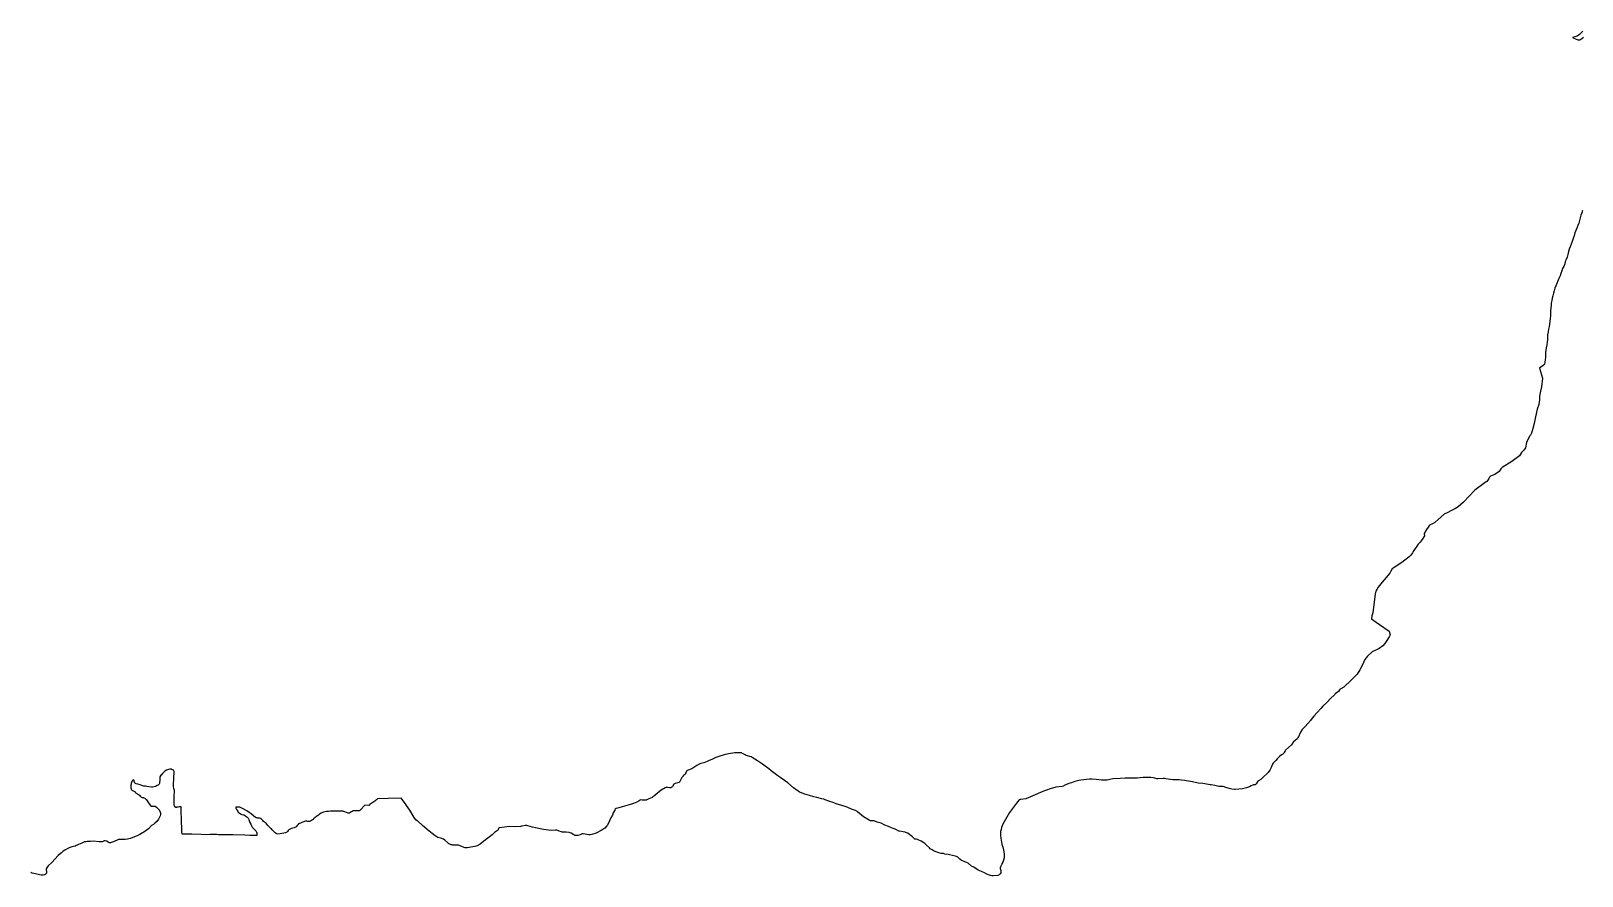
# Model space of a CAD drawing. Header units: inches. Extents: x 1341578 to 1502124, y 557203 to 748561.
# Drawn here: x 1484148 to 1491099, y 624701 to 628490 of the extents above; entities that cross this region are included whole.
import ezdxf

# ---------------------------------------------------------------- set-up
doc = ezdxf.new("R2010")
doc.units = ezdxf.units.IN
doc.header["$MEASUREMENT"] = 0
doc.layers.add('Zipcode', color=7, linetype='Continuous')

msp = doc.modelspace()

# ---------------------------------------------------------------- linework, layer by layer
at = {"layer": 'Zipcode'}
for points in [[(1491102.5, 628489.8), (1491095, 628481.9), (1491088, 628473.8), (1491076.6, 628467.4), (1491066.2, 628464.2), (1491056.1, 628460.2), (1491060.4, 628458.8), (1491062.6, 628458.1), (1491070.2, 628454.1), (1491080.3, 628450.2), (1491088.3, 628450.2), (1491097.3, 628455.5), (1491105.3, 628462.7)], [(1491101.1, 627684.5), (1491097.6, 627674), (1491094.1, 627663.9), (1491090.7, 627652), (1491087.3, 627639.8), (1491083.8, 627628.6), (1491079.4, 627617.4), (1491075.4, 627605.8), (1491070.6, 627594.8), (1491067, 627584.2), (1491062.9, 627571.7), (1491059.2, 627559.3), (1491055.1, 627546.6), (1491050, 627534.4), (1491045.8, 627522), (1491041.6, 627512.2), (1491038.8, 627501.2), (1491035.7, 627488.4), (1491032.4, 627475.9), (1491028.2, 627464.9), (1491024, 627455.8), (1491021.3, 627445.7), (1491016.6, 627433.4), (1491011.9, 627424.5), (1491008.1, 627414), (1491004.5, 627402.5), (1491000.6, 627391.6), (1490995.6, 627380.5), (1490990.8, 627369.6), (1490986.2, 627358.4), (1490981.8, 627347.7), (1490977.6, 627336.6), (1490973.8, 627324.8), (1490970.4, 627313.8), (1490967.5, 627302.5), (1490965.2, 627292.4), (1490963.1, 627281.4), (1490961.2, 627269.6), (1490960.2, 627259.6), (1490959.5, 627248), (1490958.2, 627235.4), (1490957.8, 627223.4), (1490957.4, 627212.5), (1490956.2, 627201.4), (1490955.2, 627188), (1490953.7, 627175.7), (1490951.2, 627164.7), (1490948.7, 627152.6), (1490946.4, 627140.6), (1490944.4, 627127.8), (1490944, 627116), (1490943.4, 627105.6), (1490942.2, 627094.7), (1490941, 627082.3), (1490938.5, 627069), (1490936.4, 627058.9), (1490935.7, 627048.8), (1490935.4, 627038.4), (1490935.2, 627027.6), (1490933.7, 627015.6), (1490932.6, 627005.4), (1490931.3, 626995.4), (1490931.2, 626995), (1490908, 626978.1), (1490921.9, 626933), (1490916.8, 626895.1), (1490912.4, 626874.9), (1490908.9, 626852.4), (1490908.9, 626851.8), (1490908.2, 626836.1), (1490904.7, 626815), (1490897.9, 626793.8), (1490890, 626759.6), (1490883.8, 626730.4), (1490878.9, 626707.5), (1490872.2, 626686.3), (1490867.3, 626678.1), (1490864.8, 626674), (1490855.7, 626657.8), (1490849.3, 626645), (1490845.2, 626620.8), (1490837.4, 626610.7), (1490828.2, 626599.3), (1490818.1, 626585.4), (1490784.8, 626559.6), (1490740.7, 626533), (1490735.2, 626526.8), (1490727, 626514.4), (1490707.5, 626500.7), (1490696.8, 626497.5), (1490689.4, 626493.6), (1490684.8, 626489.2), (1490680.7, 626483.5), (1490677, 626475.5), (1490672.4, 626469.2), (1490665.5, 626465.3), (1490617.8, 626430.6), (1490567.2, 626377.3), (1490544.5, 626356.5), (1490531.1, 626348.6), (1490511.6, 626338.2), (1490496.8, 626330.7), (1490481, 626323.7), (1490439, 626286), (1490428.4, 626280.5), (1490415.9, 626273.6), (1490409, 626265.4), (1490401.2, 626254.5), (1490391.6, 626236), (1490392.2, 626225.8), (1490389.9, 626221.5), (1490382.6, 626209.7), (1490373, 626198.2), (1490364.7, 626189.5), (1490341.8, 626155.3), (1490338.6, 626150.5), (1490332.2, 626140), (1490324.8, 626132.8), (1490291.6, 626106.1), (1490256.4, 626084), (1490248.5, 626077.7), (1490242.1, 626068.2), (1490237.1, 626059.2), (1490202.7, 626018.1), (1490185.7, 625995.6), (1490178.8, 625986.1), (1490175.2, 625978.5), (1490172.5, 625966.8), (1490161, 625880.4), (1490157, 625868.2), (1490155.7, 625854.3), (1490177, 625839.4), (1490191.3, 625829.4), (1490235.2, 625798.6), (1490238.9, 625781.8), (1490234.4, 625773.3), (1490224.8, 625756.7), (1490215.2, 625742.9), (1490206, 625732.8), (1490189.3, 625721.6), (1490157.8, 625705.7), (1490137.6, 625686.4), (1490125.6, 625671.6), (1490113.8, 625644.7), (1490102.9, 625626.2), (1490091, 625606.7), (1490083.3, 625598.5), (1490077.3, 625593.2), (1490057.8, 625572.8), (1490038, 625553.5), (1490032, 625548.4), (1490018.3, 625541), (1490016.3, 625539.4), (1490015.3, 625538.7), (1490011.7, 625535.7), (1490007.3, 625528.5), (1490002.9, 625525), (1489993.2, 625517.8), (1489990.5, 625515.1), (1489970.9, 625495.8), (1489958.6, 625482.3), (1489955.9, 625479.7), (1489955.5, 625479.4), (1489938, 625463.2), (1489928.1, 625452.2), (1489912.1, 625434.4), (1489897.2, 625417.2), (1489884.6, 625402.5), (1489881.6, 625398.9), (1489870.5, 625385.1), (1489858.5, 625371.8), (1489856.8, 625369.9), (1489844.3, 625357.2), (1489836.9, 625345.3), (1489826.6, 625322.4), (1489824.7, 625319.5), (1489824, 625318.4), (1489822.1, 625316.8), (1489811.4, 625307.4), (1489806.3, 625302.2), (1489804.6, 625300.5), (1489796.5, 625289), (1489783.3, 625276.5), (1489770.3, 625265.5), (1489768.9, 625263), (1489764.5, 625254.4), (1489762.7, 625252.2), (1489757.4, 625247.7), (1489751.7, 625243.6), (1489743.4, 625237.1), (1489733.4, 625227), (1489726.7, 625219.4), (1489715.2, 625206.3), (1489712.3, 625202.3), (1489709.4, 625195.6), (1489705.9, 625187.8), (1489699.4, 625175.9), (1489691.7, 625165.5), (1489667, 625141.1), (1489662.8, 625136.1), (1489659, 625133.3), (1489649.2, 625127.5), (1489646, 625125.8), (1489637.9, 625113.8), (1489636.3, 625111.8), (1489633.4, 625109.8), (1489627.1, 625109.2), (1489623.5, 625108.1), (1489616.1, 625105.8), (1489608.4, 625101.6), (1489594.8, 625096.6), (1489578, 625091.9), (1489545, 625089.2), (1489541.3, 625089), (1489529.7, 625090.6), (1489518.2, 625093.9), (1489503.3, 625097.9), (1489490.4, 625101.8), (1489488.3, 625102.2), (1489486.3, 625102.2), (1489481.7, 625102.1), (1489474.5, 625102.1), (1489470.7, 625102.2), (1489465.3, 625103.6), (1489453.5, 625106.8), (1489436.5, 625109.5), (1489432.1, 625110.2), (1489408.4, 625113.6), (1489399.5, 625115.2), (1489378.2, 625117.8), (1489353.5, 625122.8), (1489335.9, 625125.6), (1489324.4, 625128.4), (1489317.1, 625129.3), (1489302, 625131), (1489293.2, 625132), (1489290.3, 625132.1), (1489264.6, 625132.9), (1489233.6, 625136.9), (1489227.2, 625137.6), (1489222.1, 625138), (1489198.5, 625136.7), (1489193.5, 625136.6), (1489184.2, 625139.4), (1489178.6, 625141.9), (1489166.5, 625143.4), (1489132.1, 625142), (1489105.3, 625140), (1489076.2, 625139.6), (1489051.8, 625139.3), (1489028.7, 625138.8), (1488996, 625136.5), (1488982.3, 625133.6), (1488970.3, 625130.8), (1488965.8, 625130.3), (1488961.4, 625130.2), (1488958.3, 625130.2), (1488945.3, 625131.2), (1488921, 625133.6), (1488902, 625135.1), (1488900, 625135.3), (1488891.9, 625135.9), (1488852.1, 625131), (1488843.9, 625129), (1488825.5, 625124.4), (1488811.5, 625118.9), (1488799.4, 625116), (1488778.8, 625106.3), (1488774.7, 625104.2), (1488768.5, 625102.7), (1488740.8, 625099), (1488714.7, 625092.3), (1488681.8, 625080.2), (1488637.3, 625061.1), (1488606.9, 625047.6), (1488583.6, 625044.7), (1488580.3, 625043.8), (1488576.8, 625041.9), (1488564.9, 625027), (1488533.5, 624986.1), (1488503.5, 624933.4), (1488497.1, 624918.4), (1488495.1, 624909.6), (1488493.4, 624900.1), (1488493.1, 624883.2), (1488493.7, 624870.7), (1488499.2, 624844.5), (1488499.3, 624843.8), (1488504.6, 624825.5), (1488506.1, 624818), (1488509, 624799.2), (1488508.8, 624783.2), (1488506.8, 624772.7), (1488505.2, 624767.7), (1488502.9, 624763.5), (1488499.3, 624756.2), (1488498.5, 624754.6), (1488492.2, 624742.3), (1488491.1, 624738.1), (1488491.4, 624734.9), (1488494.6, 624725.4), (1488495, 624719.6), (1488494.4, 624715.6), (1488491.8, 624710.5), (1488486.2, 624705.9), (1488480.8, 624703), (1488460.6, 624701.1), (1488453.6, 624701.7), (1488447.7, 624702.6), (1488443.1, 624704.2), (1488431, 624709.2), (1488421.7, 624714.8), (1488408.1, 624720.9), (1488393.4, 624727.6), (1488373, 624740), (1488363.4, 624745.7), (1488347.3, 624758.6), (1488340.6, 624762), (1488329.3, 624765.9), (1488322.1, 624768.7), (1488318, 624771.3), (1488310.5, 624777.1), (1488301.4, 624785.1), (1488296, 624787.9), (1488283.5, 624791.7), (1488258.6, 624797), (1488243.4, 624799.6), (1488240.3, 624800.8), (1488236.9, 624801.3), (1488232.6, 624801.2), (1488229.4, 624801.2), (1488226.4, 624801.2), (1488217.1, 624804.3), (1488199.7, 624810.6), (1488195.3, 624812.5), (1488190.5, 624815.2), (1488186, 624818.3), (1488178.3, 624823.6), (1488174, 624827.1), (1488161.9, 624839.4), (1488153.1, 624846.9), (1488150, 624849.8), (1488136.6, 624857.7), (1488124, 624863.5), (1488121.1, 624865.1), (1488114.3, 624866.3), (1488109.6, 624866.8), (1488106.8, 624867.9), (1488104, 624870), (1488098.3, 624876), (1488086.8, 624885.1), (1488077.1, 624892.4), (1488071.5, 624894.8), (1488065.9, 624897.7), (1488056.7, 624899.6), (1488039.7, 624901.5), (1488037.5, 624901.6), (1488027.2, 624907.6), (1488023.8, 624910.1), (1488020.2, 624911.5), (1488016, 624912.1), (1488012.3, 624913.3), (1488004.5, 624917.6), (1487990.4, 624923.3), (1487974.8, 624929.7), (1487958.4, 624937.6), (1487952.7, 624939.6), (1487946.4, 624940.8), (1487945.9, 624941), (1487940, 624943), (1487930.3, 624947.2), (1487926.8, 624948.1), (1487924.1, 624948.1), (1487918.9, 624947.9), (1487914.6, 624947.8), (1487912.7, 624947.8), (1487909.4, 624948.9), (1487904.3, 624951.4), (1487879.4, 624966.9), (1487852.1, 624989), (1487848.6, 624992.2), (1487842.5, 624995.1), (1487829.6, 624998.6), (1487824.9, 625000.2), (1487808.8, 625008.1), (1487800.6, 625011.8), (1487781.2, 625016.7), (1487756.5, 625024.2), (1487743.5, 625029.9), (1487723.7, 625037), (1487706.9, 625043.1), (1487700.7, 625045.4), (1487691.7, 625047.1), (1487670.4, 625052.6), (1487656, 625056.1), (1487636.4, 625061.7), (1487616.5, 625067.6), (1487597, 625074.8), (1487591.9, 625077.4), (1487584.4, 625082.6), (1487580.9, 625084.8), (1487565.5, 625097.1), (1487539.7, 625118.7), (1487510, 625139.8), (1487507.7, 625141.5), (1487495.4, 625150.4), (1487476.8, 625163.6), (1487464.9, 625173.1), (1487455.2, 625180.9), (1487426.9, 625202), (1487403.9, 625217.2), (1487380.1, 625232.1), (1487374.8, 625235), (1487369.8, 625236.9), (1487353.7, 625241.9), (1487348.8, 625243.7), (1487342.9, 625247), (1487334.3, 625252.4), (1487333.4, 625253), (1487329.7, 625253.6), (1487324.4, 625253.8), (1487316.7, 625253.5), (1487303, 625253), (1487273.7, 625248.3), (1487254.4, 625244.5), (1487230.6, 625236.7), (1487217.8, 625232.3), (1487202, 625225.6), (1487184.8, 625217.2), (1487181, 625215.2), (1487178.4, 625214.2), (1487163.5, 625208.2), (1487150, 625204.9), (1487144.9, 625203.6), (1487131.3, 625197.1), (1487109.2, 625182), (1487093.2, 625176.2), (1487088.3, 625173.9), (1487085.1, 625171.8), (1487081.1, 625159.9), (1487079.2, 625156.6), (1487078.9, 625155.9), (1487071.1, 625149.9), (1487070.4, 625148.9), (1487065.4, 625142.7), (1487055, 625121.4), (1487053.4, 625120.7), (1487035.1, 625115.2), (1487031.7, 625113.7), (1487029.3, 625112.1), (1487022.8, 625102.8), (1487022, 625101.6), (1487020.3, 625099.1), (1487015.3, 625096.2), (1487009.1, 625096.4), (1487002.1, 625098.3), (1486998, 625098.8), (1486994.4, 625098.5), (1486989.4, 625096.9), (1486972.7, 625086), (1486955.3, 625072.2), (1486943.1, 625061.3), (1486935.4, 625055.3), (1486931.2, 625053.4), (1486916.2, 625046.7), (1486908.5, 625043.3), (1486904.7, 625041.7), (1486900.7, 625041.7), (1486886.6, 625041.6), (1486881.7, 625042.1), (1486878.7, 625040.6), (1486874.3, 625037.8), (1486863.3, 625031.9), (1486847.6, 625025.5), (1486843.9, 625024.4), (1486829.3, 625020.1), (1486797, 625011.2), (1486782.4, 625006.6), (1486771.2, 625003), (1486766.7, 625000.4), (1486764.7, 624997.4), (1486764.4, 624996.8), (1486757.7, 624983.7), (1486753.7, 624974.5), (1486746.2, 624962.1), (1486743.2, 624956.6), (1486737.4, 624940.4), (1486730, 624927.4), (1486728.8, 624926.1), (1486720.3, 624915.9), (1486710.7, 624909.2), (1486704, 624904.6), (1486680.6, 624892.5), (1486662.2, 624886.5), (1486655.9, 624885.7), (1486648, 624885.7), (1486622, 624890.3), (1486616.8, 624889.7), (1486615.1, 624888.9), (1486609.5, 624886), (1486599.2, 624882.6), (1486592.5, 624882.7), (1486587.1, 624883.1), (1486580.2, 624886.2), (1486569.2, 624892.5), (1486564.8, 624894.4), (1486559.2, 624896.3), (1486546.8, 624897.9), (1486528.7, 624898.2), (1486525.3, 624898.9), (1486515.7, 624902.4), (1486504.2, 624905.9), (1486498, 624907.1), (1486478.6, 624905.8), (1486469, 624906.3), (1486445.6, 624909.7), (1486409.1, 624917.2), (1486395.3, 624919.4), (1486374.5, 624925.6), (1486370, 624927.1), (1486362.9, 624927.4), (1486349, 624924.3), (1486347.5, 624924), (1486346.7, 624923.8), (1486342.5, 624923.2), (1486314.6, 624922.1), (1486293.2, 624923), (1486247.7, 624917.2), (1486245.7, 624916.4), (1486243.8, 624913.4), (1486241.3, 624907.9), (1486239, 624905.2), (1486230.5, 624898.8), (1486225.9, 624895.5), (1486215.5, 624886.1), (1486194.7, 624870.3), (1486184.4, 624863.8), (1486160.3, 624843.4), (1486148.2, 624836.5), (1486136.4, 624832.8), (1486127.7, 624831.3), (1486102.4, 624826.9), (1486093.5, 624827.1), (1486066.3, 624837.9), (1486063.3, 624839.2), (1486049.3, 624840), (1486046.7, 624839.8), (1486044, 624839.7), (1486038.8, 624839.6), (1486035.8, 624840.1), (1486031.5, 624841.5), (1486025.6, 624843.7), (1486021, 624846), (1486016.1, 624849.2), (1486003, 624861.1), (1485996.8, 624866), (1485992.9, 624868.1), (1485989.9, 624869.1), (1485984.5, 624870.6), (1485971, 624874.4), (1485967.1, 624876.1), (1485959.9, 624880.5), (1485933, 624902.5), (1485903.1, 624928.1), (1485881, 624946.7), (1485879.2, 624948.1), (1485873, 624953.3), (1485865.8, 624963.7), (1485846.3, 624996.8), (1485831.2, 625017.2), (1485825.7, 625024.6), (1485806.3, 625050.3), (1485748.9, 625048.7), (1485701.4, 625047.3), (1485695.8, 625043.1), (1485694.5, 625042.1), (1485693.7, 625041.4), (1485689.3, 625037.2), (1485676.1, 625027.5), (1485667.1, 625022.4), (1485664.6, 625019.2), (1485661.5, 625017.7), (1485645.1, 625018.3), (1485643.4, 625017.5), (1485641.2, 625015.9), (1485627.3, 625000.9), (1485621.9, 624994.9), (1485619.1, 624993), (1485615.3, 624992.7), (1485599.3, 624993.5), (1485597.5, 624993.6), (1485590.8, 624993.2), (1485586.8, 624990.6), (1485583.5, 624988.5), (1485575, 624983), (1485571.8, 624982.6), (1485569, 624982.9), (1485561.3, 624985.2), (1485550.7, 624989.6), (1485548, 624990.6), (1485545.4, 624991.3), (1485536.3, 624992.1), (1485535.3, 624992.1), (1485512.9, 624992.3), (1485489.9, 624992), (1485481.7, 624990.9), (1485472.2, 624990), (1485458.5, 624987.7), (1485454.8, 624985.9), (1485448.9, 624983.1), (1485440.5, 624977.6), (1485436.4, 624974.3), (1485434, 624972.5), (1485427.1, 624968.5), (1485424.3, 624966.3), (1485421, 624963.6), (1485417.7, 624960.7), (1485414.8, 624957.1), (1485412.6, 624954.7), (1485409.9, 624952.6), (1485405.8, 624949.3), (1485401.1, 624946.8), (1485395.5, 624945.1), (1485391.7, 624944.9), (1485388.2, 624945.8), (1485383.6, 624946.6), (1485380.8, 624946.5), (1485378.7, 624946.5), (1485374.2, 624945.4), (1485370.9, 624944.1), (1485365.8, 624942.2), (1485361.2, 624940.6), (1485356, 624938.5), (1485351.9, 624936.6), (1485347.5, 624934.3), (1485343.8, 624931), (1485340.9, 624927), (1485336, 624921.7), (1485328.1, 624917), (1485320.9, 624915.1), (1485316.2, 624914.2), (1485312.3, 624912.9), (1485309, 624911.5), (1485305.8, 624909.6), (1485303, 624907.5), (1485300.1, 624904.6), (1485297.3, 624901), (1485296.4, 624899.8), (1485294.7, 624897.8), (1485289.4, 624894.8), (1485280.6, 624893), (1485271.9, 624891.3), (1485264.2, 624889.8), (1485251.5, 624889.3), (1485246.5, 624892.3), (1485243.1, 624894.2), (1485239.5, 624897.1), (1485236.2, 624901), (1485232.1, 624905.4), (1485229.3, 624908.3), (1485226, 624911.9), (1485223.5, 624914), (1485219.8, 624916.6), (1485214.8, 624921.3), (1485209.7, 624927.2), (1485205.1, 624932.9), (1485200.3, 624938.8), (1485195.3, 624942.4), (1485190.8, 624945.7), (1485187, 624949.6), (1485184, 624953.1), (1485180.9, 624956), (1485176.3, 624958.6), (1485172.4, 624959.9), (1485168, 624960.6), (1485164.1, 624960.8), (1485161.2, 624961.2), (1485157.8, 624961.8), (1485153.1, 624964.2), (1485147.1, 624969.7), (1485134.5, 624979.6), (1485125.6, 624986.1), (1485115.5, 624993.2), (1485095.3, 625004.4), (1485083.5, 625009.5), (1485070.2, 625010.1), (1485066.4, 625009.1), (1485065.4, 625006.4), (1485065.6, 625005.6), (1485069.1, 624999.5), (1485070.4, 624997.9), (1485074.5, 624991.8), (1485076.7, 624987.9), (1485081.5, 624984.2), (1485087.6, 624980.1), (1485093, 624976.9), (1485101.8, 624975.3), (1485108.9, 624970.8), (1485117.1, 624964.9), (1485122, 624959.8), (1485124, 624954.9), (1485126.1, 624949.2), (1485129.5, 624941), (1485132.7, 624933.2), (1485136.1, 624925.3), (1485139.8, 624919.4), (1485147.2, 624912.8), (1485155.5, 624903.4), (1485155.7, 624902.9), (1485159.2, 624897.2), (1485159.6, 624896.6), (1485160.2, 624892.7), (1485160.3, 624882.8), (1485146.5, 624882.8), (1485144.8, 624882.8), (1485143.3, 624882.8), (1485141.1, 624882.9), (1485129, 624883.1), (1485106.9, 624883.6), (1485054.3, 624885.3), (1485013.5, 624885.4), (1484988.8, 624886.3), (1484980.7, 624886.6), (1484975.8, 624886.6), (1484952.7, 624886.9), (1484950.2, 624887), (1484931.5, 624886.1), (1484910.4, 624887.1), (1484869, 624888.5), (1484826.8, 624889.1), (1484825.9, 624889.7), (1484824.8, 624893.9), (1484824.4, 624898.4), (1484823.6, 624910.6), (1484822.5, 624948.5), (1484821.1, 624996), (1484820.9, 625005.3), (1484820.4, 625010.7), (1484813.8, 625010.5), (1484807.5, 625010), (1484806.3, 625009.9), (1484806.3, 625009.9), (1484806.1, 625009.9), (1484802.3, 625009.1), (1484800.2, 625008.7), (1484797.5, 625008.3), (1484795.4, 625009.4), (1484794.2, 625010), (1484793, 625011), (1484792.2, 625013), (1484791.6, 625014), (1484790.7, 625015.8), (1484790, 625019.2), (1484790.5, 625065.8), (1484791.3, 625072.9), (1484790.9, 625084), (1484789, 625093.7), (1484787.5, 625102.4), (1484786.8, 625112.8), (1484788, 625137.3), (1484787.9, 625144.1), (1484790.4, 625163.2), (1484789.4, 625169.9), (1484786.2, 625174.9), (1484781.5, 625177.8), (1484776.5, 625179.5), (1484770.6, 625179.6), (1484765, 625178.6), (1484760.4, 625176.9), (1484755.6, 625174.9), (1484748.4, 625170.8), (1484738.2, 625159.9), (1484730.8, 625152.9), (1484730.4, 625152.5), (1484725.8, 625145.4), (1484724.9, 625131.2), (1484724.3, 625120.1), (1484724, 625115.9), (1484722.5, 625112.7), (1484720.7, 625111.5), (1484717.7, 625109), (1484713.1, 625106.2), (1484705.6, 625102.8), (1484697.9, 625101.2), (1484692.8, 625099.8), (1484692.4, 625099.7), (1484687.6, 625099.4), (1484676.6, 625100.8), (1484667.7, 625102.4), (1484661.9, 625103.4), (1484653.4, 625104.3), (1484645.3, 625107.2), (1484637.4, 625110.3), (1484626.8, 625112.7), (1484619.5, 625114.4), (1484616.8, 625115.4), (1484614.6, 625116.8), (1484613.6, 625117.7), (1484612.3, 625119.7), (1484611.9, 625121.1), (1484611.2, 625123.2), (1484610.8, 625125.7), (1484609.8, 625128.9), (1484608.4, 625130.6), (1484606.1, 625131.6), (1484604.4, 625131.5), (1484602.3, 625130), (1484601.1, 625128.2), (1484599.8, 625124.1), (1484598.1, 625119.8), (1484597.1, 625116.5), (1484596.6, 625112.1), (1484596.1, 625108.5), (1484595.9, 625105.6), (1484595.9, 625103.1), (1484595.8, 625101.2), (1484595.7, 625098.8), (1484595.7, 625098.2), (1484596, 625095.2), (1484596.4, 625093.6), (1484597.2, 625090.9), (1484598.9, 625087.7), (1484600.9, 625086), (1484603.5, 625084.6), (1484606.8, 625082.5), (1484609.5, 625081.1), (1484612, 625079.5), (1484614.4, 625077.8), (1484615.6, 625076.2), (1484616.7, 625075.1), (1484618.7, 625073.3), (1484619.1, 625073), (1484622, 625070.4), (1484624.1, 625069), (1484627.4, 625067.6), (1484630, 625066.5), (1484634, 625063.3), (1484636.8, 625059.3), (1484639, 625057.6), (1484641.8, 625055.6), (1484644.1, 625054.3), (1484646.2, 625053.5), (1484648.5, 625053.2), (1484651.6, 625052.5), (1484653.5, 625051.9), (1484654.4, 625051.7), (1484657.9, 625050.1), (1484661.8, 625047.3), (1484665.3, 625043.4), (1484665.9, 625042.4), (1484672.4, 625032.9), (1484678, 625025.1), (1484684.3, 625017.5), (1484688, 625014.6), (1484691.1, 625013.9), (1484693.3, 625014.3), (1484695.6, 625014.8), (1484699, 625014.9), (1484701.8, 625014.7), (1484704.3, 625013.7), (1484710.4, 625010), (1484712.3, 625008.1), (1484718.5, 625002.3), (1484720, 625000.2), (1484720.2, 624999.9), (1484721.8, 624997.8), (1484725.5, 624992.3), (1484727.4, 624987.2), (1484728.1, 624982.9), (1484728.3, 624976.2), (1484727.5, 624970.7), (1484722.9, 624962.2), (1484720, 624955.5), (1484712.7, 624946), (1484707.8, 624941.8), (1484707.1, 624941.3), (1484701.5, 624936.7), (1484701.3, 624936.5), (1484696.5, 624932.7), (1484688.8, 624926.8), (1484674.1, 624911.8), (1484653.5, 624897.5), (1484647.4, 624894.1), (1484635.4, 624886.9), (1484623.3, 624881), (1484612.6, 624876.2), (1484601.3, 624871.5), (1484592.1, 624869), (1484580.7, 624866.5), (1484569.6, 624865), (1484563.5, 624864.3), (1484556.2, 624864.1), (1484555.1, 624864.3), (1484550.5, 624865), (1484545.3, 624864.9), (1484540, 624864.7), (1484537.7, 624863.6), (1484534.1, 624861.7), (1484512.9, 624852.9), (1484507.7, 624850.8), (1484503.9, 624850.3), (1484499, 624850.5), (1484494.2, 624852.5), (1484487.7, 624856.8), (1484480.1, 624859), (1484477.5, 624859), (1484475, 624858.1), (1484473.9, 624857.3), (1484471.7, 624855.6), (1484467.4, 624854.3), (1484463.2, 624853.6), (1484453.6, 624854.7), (1484427.6, 624856.8), (1484414.8, 624856.4), (1484400.6, 624855.6), (1484394.2, 624854.6), (1484389.6, 624854), (1484387.4, 624853.6), (1484381.9, 624851.5), (1484375.4, 624848.8), (1484368.1, 624845.5), (1484361.7, 624842.4), (1484355.7, 624839.7), (1484350.9, 624837.3), (1484345.9, 624835.3), (1484339.3, 624833.1), (1484333.4, 624832.2), (1484326.8, 624830.5), (1484316.6, 624825.9), (1484300.5, 624817.2), (1484292.8, 624811.7), (1484284.4, 624805.4), (1484278.2, 624800.4), (1484269.6, 624793.2), (1484241, 624762.1), (1484224.7, 624746.2), (1484218.9, 624738), (1484216.7, 624733.9), (1484216.2, 624730.7), (1484216.3, 624727.3), (1484217.5, 624723), (1484218, 624718.4), (1484217.6, 624715), (1484216.9, 624713.2), (1484215.4, 624711.2), (1484213.7, 624709.6), (1484211.7, 624708.1), (1484208.4, 624706.6), (1484203.2, 624705.1), (1484198.2, 624704.7), (1484193, 624704.8), (1484185.8, 624706.7), (1484167.9, 624710.4), (1484154, 624714.3), (1484150, 624715.1), (1484146.9, 624718.1)]]:
    msp.add_lwpolyline(points, dxfattribs=at)

doc.saveas('drawing.dxf')
